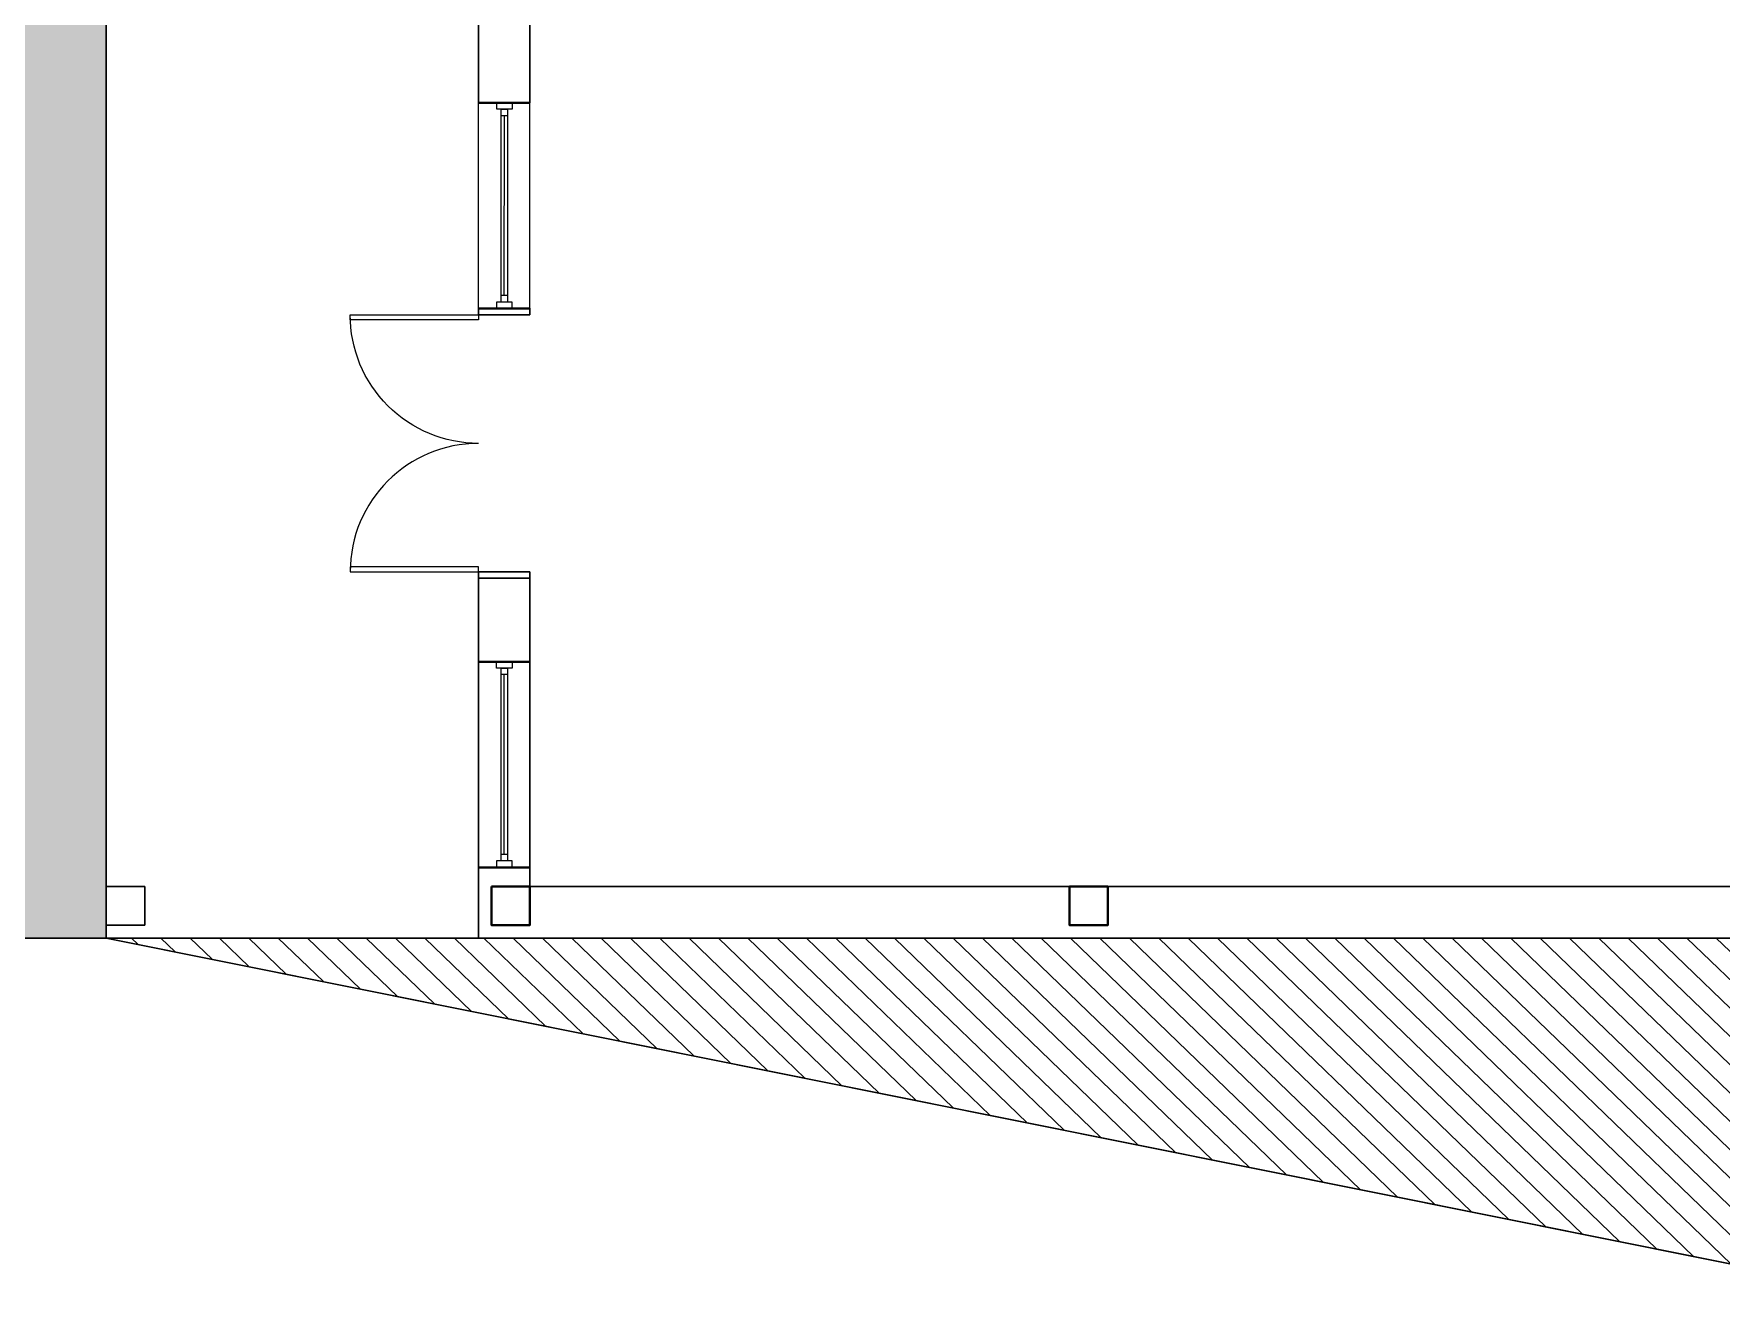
# Model space of a CAD drawing. Header units: millimetres. Extents: x 60.6 to 115.2, y 47.4 to 73.6.
# Drawn here: x 87.77 to 100.91, y 47.38 to 57.28 of the extents above; entities that cross this region are included whole.
import ezdxf

# ---------------------------------------------------------------- set-up
doc = ezdxf.new("R2010")
doc.units = ezdxf.units.MM
doc.linetypes.add('CENTER2', pattern=[28.575, 19.05, -3.175, 3.175, -3.175])
for name, color, linetype in [('2', 7, 'Continuous'), ('3', 4, 'Continuous'), ('bord', 251, 'Continuous'), ('Door', 150, 'Continuous'), ('hatch2', 7, 'Continuous'), ('trees', 118, 'Continuous'), ('Wall', 5, 'Continuous')]:
    doc.layers.add(name, color=color, linetype=linetype)
doc.layers.add('hatch 3', color=7, linetype='Continuous', true_color=0x57792a)
doc.layers.add('paving', color=251, linetype='Continuous', lineweight=30)
doc.layers.add('wall2', color=7, linetype='Continuous', lineweight=40)
doc.styles.get("Standard").update_dxf_attribs({"font": 'arial.ttf'})
doc.linetypes.add('FENCELINE1', pattern='A,6.35,-2.54,[133,ltypeshp.shx,S=2.54,R=0,X=-2.54,Y=0],-2.54,25.4', length=36.83)

# ---------------------------------------------------------------- blocks, each defined once
blk = doc.blocks.new('FRWN', base_point=(2236.4, 2183.1))
for centre, radius, start, end in [((2474.2, 2145.2), 240.8, 170.9581, 208.6359), ((-1131.5, 1522.6), 3432, 8.4988, 11.0952)]:
    blk.add_arc(centre, radius, start, end)
blk = doc.blocks.new('FAN-FRWN', base_point=(2236.4, 2187.1))
for centre, radius, start, end in [((5601.5, 1522.6), 3432, 168.9048, 171.5012), ((1995.8, 2145.2), 240.8, 331.3641, 9.0419), ((2775, 2087.8), 547, 169.9704, 188.1863), ((2474.2, 2145.2), 240.8, 170.9581, 208.6359), ((1712.1, 2104.9), 530.1, 349.6777, 8.479), ((-1131.5, 1522.6), 3432, 8.4988, 11.0952)]:
    blk.add_arc(centre, radius, start, end)
for p, xscale, yscale, rotation in [((2233.6, 2183.1), -0.6, 0.6, 262.5248729788206), ((2236.4, 2183.1), 0.6, 0.6, 97.47512702117939), ((2233.6, 2183.1), -0.7, 0.7, 285.3139847964163), ((2233.6, 2183.1), -0.75, 0.75, 301.9977079444358), ((2233.6, 2183.1), -0.8, 0.8, 316.8002169681991), ((2233.6, 2183.1), -0.85, 0.85, 333.3396816587502), ((2233.6, 2183.1), -0.9, 0.9, 346.3602519384186), ((2236.4, 2183.1), 0.9, 0.9, 13.63974806158141), ((2236.4, 2183.1), 0.85, 0.85, 26.6603183412499), ((2236.4, 2183.1), 0.8, 0.8, 43.19978303180093), ((2236.4, 2183.1), 0.75, 0.75, 58.0022920555642), ((2236.4, 2183.1), 0.7, 0.7, 74.68601520358378)]:
    blk.add_blockref('FRWN', p, dxfattribs=dict(xscale=xscale, yscale=yscale, rotation=rotation))
blk = doc.blocks.new('LCPLTR17')
for radius in [1.29, 1.07, 0.852]:
    blk.add_circle((0.04, -0.01), radius)
at = {"xscale": 0.02777775, "zscale": 0.05555549999999999}
for p, yscale, rotation in [((-0.15, 1.32), 0.0333333, 173.9653891846502), ((-1.31, 0.27), 0.0333333, 241.9002880170951), ((1.24, 0.43), 0.0333333, 103.493212329865), ((-0.66, -1.12), 0.0333333, 321.5582203571314), ((0.75, -1.05), 0.02777775, 56.19521290221859)]:
    blk.add_blockref('FAN-FRWN', p, dxfattribs=dict(at, yscale=yscale, rotation=rotation))
at = {"flags": 1}
for tag, p in [('SIZE', (3.54, 4.8)), ('ITEM', (3.54, 3.95))]:
    blk.add_attdef(tag, p, '', height=0.5, dxfattribs=at)

msp = doc.modelspace()

# ---------------------------------------------------------------- hatches: boundary and pattern name
at = {"layer": 'hatch 3', "linetype": 'Continuous'}
h = msp.add_hatch(dxfattribs=at)
h.set_pattern_fill('ANSI31', color=256, scale=0.05, angle=91, style=0)
h.set_pattern_definition([(136, (-529.26526, -497.64566), (-0.110277016, -0.114195193), [])])
h.paths.add_polyline_path([(103.584, 50.245), (102.621, 47.379), (88.335, 50.245), (88.89, 50.245), (89.262, 50.245), (90.899, 50.245)])
at = {"layer": 'hatch2', "linetype": 'CENTER2'}
h = msp.add_hatch(color=254, dxfattribs=at)
h.set_gradient(color1=(227, 227, 227), color2=(214, 214, 214), rotation=180, one_color=1, tint=0.84, name='INVSPHERICAL')
h.paths.add_polyline_path([(87.335, 50.245), (87.335, 68.495), (88.335, 68.495), (88.335, 50.245)])

# ---------------------------------------------------------------- linework, layer by layer
at = {"layer": '2', "linetype": 'Continuous'}
for p, q in [((88.335, 50.245), (88.335, 68.495)), ((102.235, 50.245), (88.335, 50.245))]:
    msp.add_line(p, q, dxfattribs=at)
at = {"layer": '3', "color": 251, "linetype": 'Continuous', "lineweight": 18}
for p, q in [((88.335, 66.495), (88.335, 50.245)), ((91.235, 55.145), (91.235, 56.745)), ((91.635, 55.145), (91.635, 56.745)), ((91.235, 50.795), (91.235, 52.395)), ((91.635, 50.795), (91.635, 52.395))]:
    msp.add_line(p, q, dxfattribs=at)
at = {"layer": '3', "color": 251, "linetype": 'Continuous', "lineweight": 5}
for p, q in [((91.461, 56.645), (91.411, 56.645)), ((91.435, 55.245), (91.436, 56.645)), ((91.46, 55.245), (91.41, 55.245)), ((91.46, 52.295), (91.41, 52.295)), ((91.435, 50.895), (91.435, 52.295)), ((91.46, 50.895), (91.41, 50.895))]:
    msp.add_line(p, q, dxfattribs=at)
for points in [[(91.376, 56.695), (91.376, 56.745), (91.496, 56.745), (91.496, 56.695)], [(91.46, 55.195), (91.41, 55.195), (91.411, 56.695), (91.461, 56.695)], [(91.375, 55.195), (91.375, 55.145), (91.495, 55.145), (91.495, 55.195)], [(91.375, 52.345), (91.375, 52.395), (91.495, 52.395), (91.495, 52.345)], [(91.46, 50.845), (91.41, 50.845), (91.41, 52.345), (91.46, 52.345)], [(91.375, 50.845), (91.375, 50.795), (91.495, 50.795), (91.495, 50.845)]]:
    msp.add_lwpolyline(points, close=True, dxfattribs=at)
at = {"layer": 'bord', "color": 7, "linetype": 'FENCELINE1', "ltscale": 0.04}
msp.add_lwpolyline([(87.335, 50.245), (88.335, 50.245), (88.335, 50.245), (102.621, 47.379), (103.584, 50.216), (107.804, 62.636), (110.191, 69.663), (110.694, 71.141)], dxfattribs=at)
at = {"layer": 'Defpoints'}
msp.add_lwpolyline([(87.335, 50.245), (87.335, 68.495), (88.335, 68.495), (88.335, 50.245)], close=True, dxfattribs=at)
at = {"layer": 'Door', "color": 251, "linetype": 'Continuous', "lineweight": 5}
for points in [[(91.235, 55.095), (91.235, 55.055), (90.235, 55.055), (90.235, 55.095)], [(91.235, 53.095), (91.235, 53.135), (90.235, 53.135), (90.235, 53.095)]]:
    msp.add_lwpolyline(points, close=True, dxfattribs=at)
at = {"layer": 'Door', "color": 251, "linetype": 'Continuous', "lineweight": 5, "extrusion": (0, 0, -1)}
msp.add_arc((-91.235, 55.095), 1, 270.0046, 0.0046, dxfattribs=at)
at = {"layer": 'Door', "color": 251, "linetype": 'Continuous', "lineweight": 5}
msp.add_arc((91.235, 53.095), 1, 89.9954, 179.9954, dxfattribs=at)
at = {"layer": 'hatch 3', "linetype": 'Continuous'}
msp.add_lwpolyline([(103.584, 50.245), (102.621, 47.379), (88.335, 50.245), (88.89, 50.245), (89.262, 50.245), (90.899, 50.245), (103.584, 50.245)], close=True, dxfattribs=at)
at = {"layer": 'paving', "color": 139}
for p, q in [((88.335, 50.245), (87.335, 50.245)), ((102.621, 47.379), (88.335, 50.245))]:
    msp.add_line(p, q, dxfattribs=at)
msp.add_lwpolyline([(102.94, 62.665), (102.94, 61.645), (102.235, 61.645), (102.235, 50.245), (102.235, 50.245), (88.335, 50.245), (88.335, 57.945), (91.335, 57.945), (95.735, 57.945), (95.735, 66.495), (100.785, 66.495), (102.235, 66.495), (95.735, 66.495), (95.735, 66.495), (102.235, 66.495), (102.235, 64.645)], dxfattribs=at)
at = {"layer": 'Wall', "color": 251, "linetype": 'Continuous', "lineweight": -3}
msp.add_line((91.635, 53.045), (91.235, 53.045), dxfattribs=at)
at = {"layer": 'wall2', "lineweight": 30}
for p, q in [((91.235, 56.745), (91.235, 57.945)), ((91.635, 56.745), (91.635, 57.545)), ((91.235, 50.245), (91.235, 53.095)), ((91.635, 53.095), (91.635, 50.645)), ((101.835, 50.645), (91.635, 50.645)), ((102.235, 50.245), (91.235, 50.245))]:
    msp.add_line(p, q, dxfattribs=at)
at = {"layer": 'wall2'}
for p, q in [((91.635, 56.745), (91.235, 56.745)), ((91.635, 55.145), (91.235, 55.145)), ((91.635, 52.395), (91.235, 52.395)), ((91.635, 50.795), (91.235, 50.795))]:
    msp.add_line(p, q, dxfattribs=at)
at = {"layer": 'wall2', "lineweight": 5}
msp.add_line((91.235, 50.245), (88.335, 50.245), dxfattribs=at)
at = {"layer": 'wall2', "lineweight": 30}
for points in [[(91.635, 55.095), (91.635, 55.145), (91.235, 55.145), (91.235, 55.095)], [(91.635, 53.095), (91.635, 53.045), (91.235, 53.045), (91.235, 53.095)], [(88.335, 50.645), (88.335, 50.345), (88.635, 50.345), (88.635, 50.645)]]:
    msp.add_lwpolyline(points, close=True, dxfattribs=at)
at = {"layer": 'wall2'}
for points in [[(91.335, 50.645), (91.335, 50.345), (91.635, 50.345), (91.635, 50.645)], [(95.835, 50.645), (95.835, 50.345), (96.135, 50.345), (96.135, 50.645)]]:
    msp.add_lwpolyline(points, close=True, dxfattribs=at)

# ---------------------------------------------------------------- block references
at = {"layer": 'trees', "xscale": 0.1216859869785769, "yscale": 0.1216859869785769, "zscale": 0.1216859869785769, "rotation": 60.83681349381507}
msp.add_blockref('LCPLTR17', (86.604, 49.653), dxfattribs=at)

doc.saveas('drawing.dxf')
